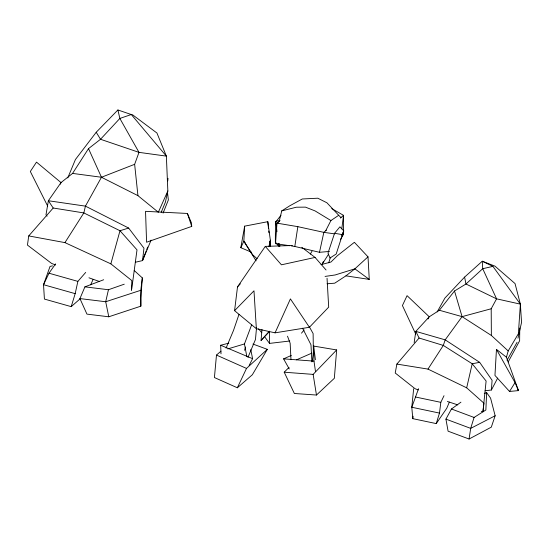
<?xml version="1.0" encoding="UTF-8"?>
<svg xmlns="http://www.w3.org/2000/svg" width="549" height="549" viewBox="0 0 549 549"><rect width="100%" height="100%" fill="white"/><g stroke="black" fill="none" stroke-linecap="round" stroke-linejoin="round"><path stroke-width="0.82" d="M251.497 252.217L240.812 247.695L244.655 226.147L267.809 221.686L270.348 240.181L270.328 246.412L269.806 241.299M280.093 220.362L275.44 221.453L275.365 242.04L278.913 246.412M519.766 327.979L519.629 340.778L508.148 362.011M131.513 290.613L131.829 280.594L110.85 263.856L64.94 242.617L28.733 235.926L27.45 245.087L51.633 263.445L55.607 264.975M484.273 393.455L486.634 392.624L485.865 410L474.068 417.446L470.692 428.378L469.066 439.022L448.087 431.178L445.925 419.12L451.463 408.991L460.934 402.163M240.812 247.695L243.845 241.203L244.655 226.147M496.461 349.377L494.958 375.427L509.534 391.451L518.469 390.6L506.432 357.234L496.461 349.377L515.037 382.605L518.469 390.6L517.268 388.369M437.189 311.907L444.875 298.114L464.598 277.094L482.283 261.221L494.965 266.135L515.044 283.579L520.377 304.139L518.38 333.744L508.196 350.941L506.432 357.234M483.031 410.947L485.117 390.758L491.403 390.01L492.082 380.258L479.654 362.326L445.184 339.852L415.819 331.383L414.172 342.494M134.237 270.533L142.328 277.904L140.832 298.045L140.853 306.17L108.777 316.787L86.941 314.117L79.934 298.587L84.917 286.853L103.679 279.75M313.301 346.014L336.654 349.946L334.334 378.295L316.471 395.04L294.36 393.489L284.21 372.208L289.042 367.37M269.634 331.15L261.049 340.421L261.983 329.517M256.507 327.89L255.477 339.454L247.942 357.454M220.931 351.188L216.478 355.073L214.419 377.54L237.353 387.779L252.348 374.754L267.329 349.349L252.952 344.058M413.658 388.733L411.791 407.255L412.786 418.654L436.249 423.595L446.742 408.298L449.35 402.129M485.117 390.758L486.112 381.027L472.209 363.774L443.304 345.417L419.1 338.026L415.819 331.383L429.249 316.794L439.378 310.26L454.517 290.984L465.971 284.005L482.722 268.708L492.913 266.375L520.377 304.139L521.55 322.407L517.988 338.191M167.747 180.889L168.028 178.336M327.046 278.268L328.686 307.131L309.403 327.279L275.07 332.838L256.362 328.693L234.574 310.679L237.504 286.901L265.291 246.391L292.411 245.506M436.249 423.595L439.488 413.088L440.813 402.342L444.024 395.705M140.853 306.17L140.784 290.297L142.328 277.904M312.278 361.18L313.376 352.458L313.115 333.559L309.416 326.936M341.794 228.844L343.523 215.345L331.726 208.599M412.786 418.654L413.109 416.217M131.733 288.946L137.01 249.87L119.998 230.738L83.832 212.93L53.198 208.016L48.36 200.742L61.014 182.584L72.564 173.409L88.513 148.628L100.515 139.274L119.854 118.44L131.28 114.528L166.368 156.122L167.843 190.97L165.393 202.176L161.193 212.291M329.496 251.435L319.497 252.307L294.813 246.453L297.839 226.662L276.984 223.148L275.516 243.66L289.776 245.726M419.1 338.026L396.879 364.083L395.225 373.011L415.044 388.692L418.201 389.941M268.928 246.741L270.348 240.181M319.497 252.307L323.835 232.357L326.381 230.161M52.574 265.874L50.055 266.395L43.536 284.705L44.414 299.068L71.219 306.644L75.179 293.653L77.869 281.376L85.699 272.414M124.259 284.19L108.448 289.735L105.71 301.744L108.777 316.787M481.322 411.345L482.942 411.784L483.944 403.192L466.677 387.827L472.209 363.774L479.654 362.326M279.132 221.583L281.754 210.878L289.728 205.827L302.293 198.978L317.802 198.21L326.902 202.773L341.004 217.699M110.85 263.856L119.998 230.738L128.644 228.048L143.955 248.196L142.534 260.597L135.315 262.244M328.741 262.82L330.429 257.241M244.559 350.283L245.602 347.03M342.466 234.636L336.201 254.002L330.011 258.037L327.986 253.13L334.561 233.291L339.913 226.819L343.756 230.875L342.466 234.636L334.561 233.291M486.634 392.624L490.58 398.121L495.15 415.765L491.307 427.149L469.066 439.022M238.959 314.467L233.503 330.436L226.064 348.093M439.488 413.088L411.791 407.255L418.537 388.713M167.843 190.97L158.332 212.25L137.936 195.643L134.642 164.316L138.993 152.361L119.854 118.44L117.905 109.978L131.28 114.528M246.81 356.507L244.456 343.949L251.696 324.692M146.151 251.051L142.534 260.597L151.112 240.112M146.748 249.459L147.654 247.071M163.087 213.081L168.371 199.939L167.37 191.498M67.76 177.938L75.412 159.533L96.219 132.261L117.905 109.978M90.695 284.828L93.09 279.427M60.321 184.148L61.014 182.584L36.495 162.127L30.325 171.501L47.667 206.095M275.07 332.838L290.414 298.896L309.403 327.279M341.663 235.473L343.756 230.875M55.573 263.891L48.985 273.21L43.536 284.705L75.179 293.653M237.353 387.779L246.508 368.42L267.329 349.349M323.32 261.667L321.872 264.7L328.611 254.132M249.157 365.476L252.588 358.675L250.769 349.617M325.701 230.745L330.923 220.547L338.541 215.421M491.403 390.01L497.655 378.117M507.022 360.274L517.055 342.35M508.196 350.941L491.362 335.46L491.197 308.764L496.571 298.834L482.722 268.708L482.283 261.221L492.913 266.375M134.642 164.316L101.462 177.252L85.431 206.129L83.832 212.93L64.94 242.617M428.035 318.969L428.844 317.521M310.295 254.125L312.004 251.181M340.558 239.316L343.571 234.176L343.523 215.345L340.353 218.09M509.534 391.451L515.037 382.605M396.879 364.083L427.98 369.093L443.304 345.417L445.184 339.852L462.073 316.643L491.197 308.764M276.95 231.719L275.927 221.762L281.013 215.235M301.497 333.174L304.132 329.935M28.733 235.926L53.198 208.016M237.504 286.901L240.359 283.778M261.049 340.421L269.381 331.397M284.21 372.208L313.136 374.384L336.654 349.946M234.574 310.679L253.981 290.812L256.362 328.693M321.069 264.625L330.937 262.038L337.319 255.772L354.38 242.322L368.008 256.843L354.867 268.845L345.932 275.852L334.718 283.181L327.074 283.764M71.219 306.644L80.216 298.745M279.558 221.041L276.984 223.148L278.391 222.764M342.233 235.185L343.571 234.176M495.15 415.765L470.692 428.378L445.925 419.12M289.268 368.99L283.586 358.854L291.293 355.457M296.494 359.828L311.846 353.131M191.738 226.401L146.583 242.233L145.54 211.338L187.401 213.458L191.436 222.86L191.738 226.401L187.401 213.458M140.784 290.297L105.71 301.744L79.934 298.587M227.794 348.917L244.456 343.949M221.007 353.817L220.684 345.246L228.851 343.146M281.754 210.878L296.33 207.22L305.443 207.131L315.044 210.898L330.923 220.547M326.065 269.998L315.071 257.433L281.438 264.817L265.291 246.391M325.056 276.422L335.144 274.967L354.867 268.845L369.264 279.4L368.008 256.843M265.14 337.422L269.525 343.399L289.79 341.004M283.586 358.854L313.987 361.139L315.455 371.241M84.917 286.853L108.448 289.735M72.564 173.409L101.462 177.252L137.936 195.643M334.478 233.84L323.835 232.357L297.839 226.662M291.457 245.966L294.813 246.453M345.932 275.852L369.264 279.4M415.531 397.016L440.813 402.342M520.377 304.139L496.571 298.834L465.971 284.005L464.598 277.094M457.784 404.894L447.373 401.463M439.378 310.26L462.073 316.643L491.362 335.46M48.985 273.21L77.869 281.376M99.403 281.493L88.959 277.808M451.463 408.991L474.068 417.446M220.684 345.246L252.588 358.675M216.478 355.073L246.508 368.42M427.98 369.093L466.677 387.827M128.644 228.048L85.431 206.129L48.36 200.742L45.979 214.865L47.09 216.169M275.44 221.453L275.927 221.762M132.35 114.631L156.952 133.036L166.368 156.122L138.993 152.361L100.515 139.274L96.219 132.261M301.833 247.311L315.071 257.433M257.131 258.778L252.664 254.784L243.845 241.203L245.026 242.411M429.249 316.794L407.063 295.664L402.424 305.553L415.71 334.025M258.613 328.83L261.736 332.769M243.845 241.203L256.102 260.83M302.581 328.199L310.974 344.806L311.887 361.86M278.151 243.331L279.455 246.165M88.513 148.628L101.462 177.252M287.491 336.18L290.153 343.242L290.997 359.705M454.517 290.984L462.073 316.643M279.448 243.674L279.88 246.137M313.136 374.384L316.471 395.04M315.387 359.712L313.657 345.616L313.987 361.139M267.809 221.686L268.502 228.508M268.763 231.067L268.935 232.776M269.381 331.5L269.525 343.399"/></g></svg>
